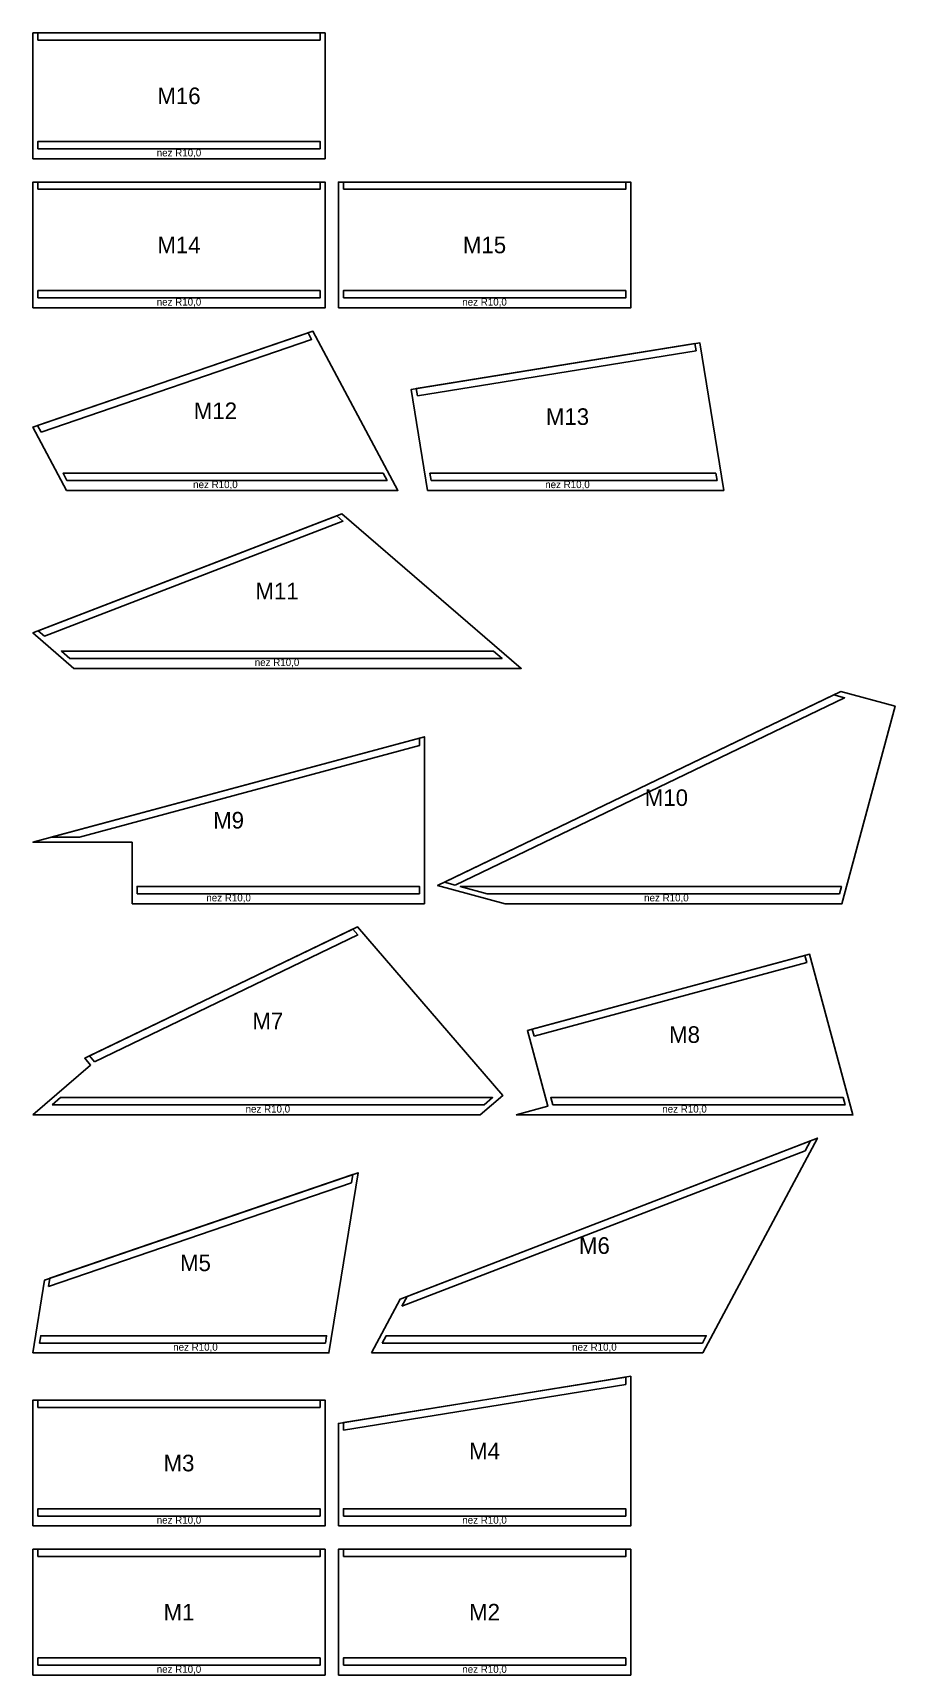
# Model space of a CAD drawing. Header units: millimetres. Extents: x 0 to 2596, y 0 to 4946.
import ezdxf
from ezdxf.enums import TextEntityAlignment as Align

# ---------------------------------------------------------------- set-up
doc = ezdxf.new("R2010")
doc.units = ezdxf.units.MM
for name, color, linetype in [('CM_DESSOUS', 4, 'CONTINUOUS'), ('CM_DESSUS', 5, 'CONTINUOUS'), ('DECOUPE', 7, 'CONTINUOUS'), ('TEXTE', 3, 'CONTINUOUS')]:
    doc.layers.add(name, color=color, linetype=linetype)

msp = doc.modelspace()

# ---------------------------------------------------------------- linework, layer by layer
at = {"layer": 'CM_DESSOUS'}
for points in [[(15, 4596.55), (865, 4596.55), (865, 4618.55), (15, 4618.55)], [(15, 4147.352), (865, 4147.352), (865, 4169.352), (15, 4169.352)], [(935, 4147.352), (1785, 4147.352), (1785, 4169.352), (935, 4169.352)], [(102.746, 3597.734), (1066.375, 3597.734), (1054.625, 3619.734), (90.997, 3619.734)], [(1198.912, 3597.734), (2059.947, 3597.734), (2056.391, 3619.734), (1195.355, 3619.734)], [(111.711, 3062.002), (1412.68, 3062.002), (1387.189, 3084.002), (86.22, 3084.002)], [(313.794, 2353.131), (1163.794, 2353.131), (1163.794, 2375.131), (313.794, 2375.131)], [(1368.191, 2353.131), (2428.468, 2353.131), (2434.402, 2375.131), (1286.623, 2375.131)], [(57.719, 1717.181), (1358.689, 1717.181), (1384.18, 1739.181), (83.211, 1739.181)], [(1565.219, 1717.181), (2445.593, 1717.181), (2439.659, 1739.181), (1559.285, 1739.181)], [(20.045, 1000.204), (881.08, 1000.204), (884.637, 1022.204), (23.601, 1022.204)], [(1052.229, 1000.204), (2015.858, 1000.204), (2027.607, 1022.204), (1063.979, 1022.204)], [(15, 479.199), (865, 479.199), (865, 501.199), (15, 501.199)], [(935, 479.199), (1785, 479.199), (1785, 501.199), (935, 501.199)], [(15, 30), (865, 30), (865, 52), (15, 52)], [(935, 30), (1785, 30), (1785, 52), (935, 52)]]:
    msp.add_lwpolyline(points, close=True, dxfattribs=at)
at = {"layer": 'CM_DESSUS'}
for points in [[(15, 4923.749), (865, 4923.749), (865, 4945.749), (15, 4945.749)], [(15, 4474.55), (865, 4474.55), (865, 4496.55), (15, 4496.55)], [(935, 4474.55), (1785, 4474.55), (1785, 4496.55), (935, 4496.55)], [(24.872, 3743.546), (839.377, 4022.767), (828.879, 4042.424), (14.374, 3763.204)], [(1157.721, 3852.529), (1996.827, 3988.181), (1993.316, 4009.899), (1154.21, 3874.247)], [(34.747, 3128.425), (933.772, 3475.317), (914.89, 3491.613), (15.865, 3144.721)], [(1271.991, 2379.077), (2444.254, 2943.277), (2411.743, 2952.046), (1239.481, 2387.846)], [(140.098, 2523.131), (1163.794, 2799.234), (1163.794, 2822.021), (55.615, 2523.131)], [(185.13, 1847.345), (978.407, 2229.143), (963.52, 2246.393), (170.243, 1864.596)], [(1509.308, 1924.477), (2329.982, 2145.823), (2324.253, 2167.064), (1503.579, 1945.718)], [(1111.34, 1110.885), (2325.09, 1579.214), (2340.953, 1608.916), (1127.203, 1140.586)], [(47.581, 1170.539), (959.135, 1483.028), (963.116, 1507.649), (51.562, 1195.16)], [(935, 738.08), (1785, 875.493), (1785, 897.779), (935, 760.365)], [(15, 806.397), (865, 806.397), (865, 828.397), (15, 828.397)], [(15, 357.199), (865, 357.199), (865, 379.199), (15, 379.199)], [(935, 357.199), (1785, 357.199), (1785, 379.199), (935, 379.199)]]:
    msp.add_lwpolyline(points, close=True, dxfattribs=at)
at = {"layer": 'DECOUPE'}
for points in [[(0, 4566.55), (0, 4893.749), (0, 4945.749), (880, 4945.749), (880, 4893.749), (880, 4566.55)], [(0, 4117.352), (0, 4496.55), (880, 4496.55), (880, 4117.352)], [(920, 4117.352), (920, 4496.55), (1800, 4496.55), (1800, 4117.352)], [(101.763, 3567.734), (0, 3758.277), (843.252, 4047.352), (1099.402, 3567.734)], [(1188.567, 3567.734), (1139.402, 3871.853), (2008.123, 4012.293), (2079.992, 3567.734)], [(123.514, 3032.002), (0, 3138.599), (930.755, 3497.734), (1470.4, 3032.002)], [(1421.819, 2323.131), (1218.794, 2377.889), (2432.43, 2962.002), (2596.303, 2917.804), (2435.913, 2323.131)], [(298.794, 2323.131), (298.794, 2508.131), (0, 2508.131), (1178.794, 2826.066), (1178.794, 2323.131)], [(0, 1687.181), (173.968, 1837.321), (156.244, 1857.858), (977.519, 2253.131), (1415.126, 1746.074), (1346.886, 1687.181)], [(1455.126, 1687.181), (1550.813, 1712.989), (1489.097, 1941.812), (2338.736, 2170.97), (2469.22, 1687.181)], [(1019.202, 970.204), (1105.784, 1132.322), (2362.372, 1617.181), (2016.841, 970.204)], [(0, 970.204), (35.476, 1189.646), (979.202, 1513.164), (891.425, 970.204)], [(920, 449.199), (920, 757.94), (1800, 900.204), (1800, 449.199)], [(0, 449.199), (0, 828.397), (880, 828.397), (880, 449.199)], [(0, 0), (0, 379.199), (880, 379.199), (880, 0)], [(920, 0), (920, 379.199), (1800, 379.199), (1800, 0)]]:
    msp.add_lwpolyline(points, close=True, dxfattribs=at)

# ---------------------------------------------------------------- texts
at = {"layer": 'TEXTE'}
for s, height, p in [('M16', 50, (440, 4756.15)), ('nez R10,0', 22, (440, 4584.55)), ('M14', 50, (440, 4306.951)), ('M15', 50, (1360, 4306.951)), ('nez R10,0', 22, (440, 4135.352)), ('nez R10,0', 22, (1360, 4135.352)), ('M12', 50, (549.701, 3807.543)), ('M13', 50, (1609.697, 3790.014)), ('nez R10,0', 22, (549.701, 3585.734)), ('nez R10,0', 22, (1609.697, 3585.734)), ('M11', 50, (735.2, 3264.868)), ('nez R10,0', 22, (735.2, 3050.002)), ('M10', 50, (1907.549, 2642.566)), ('M9', 50, (589.397, 2574.599)), ('nez R10,0', 22, (589.397, 2341.131)), ('nez R10,0', 22, (1907.549, 2341.131)), ('M7', 50, (707.563, 1970.156)), ('M8', 50, (1962.173, 1929.075)), ('nez R10,0', 22, (707.563, 1705.181)), ('nez R10,0', 22, (1962.173, 1705.181)), ('M6', 50, (1690.787, 1293.692)), ('M5', 50, (489.601, 1241.684)), ('nez R10,0', 22, (489.601, 988.204)), ('nez R10,0', 22, (1690.787, 988.204)), ('M4', 50, (1360, 674.701)), ('M3', 50, (440, 638.798)), ('nez R10,0', 22, (440, 467.199)), ('nez R10,0', 22, (1360, 467.199)), ('M1', 50, (440, 189.599)), ('M2', 50, (1360, 189.599)), ('nez R10,0', 22, (440, 18)), ('nez R10,0', 22, (1360, 18))]:
    msp.add_text(s, height=height, dxfattribs=at).set_placement(p, align=Align.MIDDLE_CENTER)

doc.saveas('drawing.dxf')
